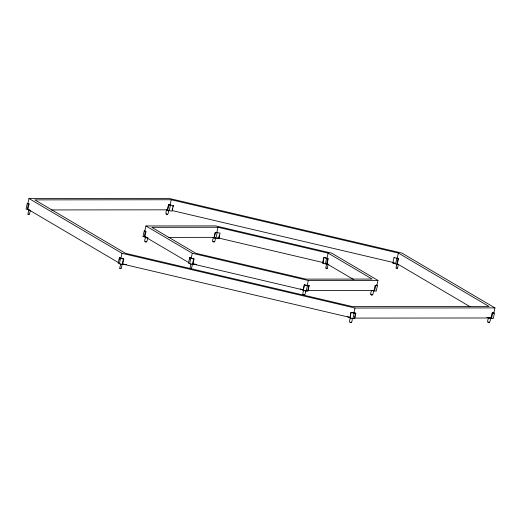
<?xml version="1.0" encoding="UTF-8"?>
<svg xmlns="http://www.w3.org/2000/svg" width="521" height="521" viewBox="0 0 521 521"><rect width="100%" height="100%" fill="white"/><g stroke="black" fill="none" stroke-linecap="round" stroke-linejoin="round"><path stroke-width="0.78" d="M28.427 203.405L27.274 203.405L26.05 208.941L30.316 210.347M27.776 203.926L28.974 198.508L168.915 198.377L401.899 253.076L494.95 307.898L493.752 313.323M27.196 209.618L28.421 204.076L27.274 203.405M27.893 209.247L29.007 204.212L27.86 203.542L29.007 203.542M30.231 210.888L29.437 214.489L27.932 214.196L28.863 209.846M124.07 264.069L122.663 264.075L123.777 259.035L119.42 257.693L118.189 263.229L122.201 264.577L126.414 264.57M119.289 259.849L119.771 257.693M119.335 263.906L120.559 258.364L119.42 257.693M120.826 258.755L122.031 253.33L28.974 198.508M123.777 259.035L123.425 259.035L121.178 268.641L119.745 268.269L120.696 263.952M148.062 237.993L143.021 236.404L144.245 230.862L145.978 231.676L144.858 236.71L146.323 237.055M144.747 231.389L145.945 225.964L215.629 225.899L331.643 253.141L377.979 280.441L376.781 285.86M144.161 237.075L145.392 231.539M147.358 237.635C148.14 244.134 142.409 242.903 145.828 237.302M168.537 210.048C169.325 216.547 163.594 215.329 167.007 209.729M167.436 209.852L168.557 204.818L173.343 205.606L172.112 211.142L167.573 210.497L166.394 209.826M167.573 210.497L168.557 204.818M170.048 205.176L171.246 199.751L398.389 253.076L489.102 306.524L352.678 306.648L125.541 253.323L34.829 199.875L171.246 199.751M169.24 210.477L170.471 204.942L168.797 204.955M172.138 209.781L172.458 208.341M172.777 206.902L173.343 205.606M195.023 264.004L192.913 264.01L194.033 258.976L189.67 257.628L188.446 263.164L192.451 264.512L196.664 264.512M189.703 259.067L190.022 257.628M189.585 263.841L190.816 258.299L189.67 257.628M191.083 258.69L192.282 253.265L145.945 225.964M194.033 258.976L193.682 258.976L191.428 268.575L189.996 268.204L190.953 263.893M215.277 237.576C216.065 244.075 210.328 242.858 213.747 237.257M214.177 237.381L215.29 232.346L220.077 233.134L218.853 238.67L214.307 238.025L213.135 237.355M214.307 238.025L215.29 232.346M216.762 232.698L217.967 227.28L328.132 253.141L372.131 279.067L305.964 279.126L195.792 253.265L151.793 227.338L217.967 227.28M215.981 238.006L217.205 232.47L215.538 232.49M218.716 238.032L219.354 235.153M303.202 289.897L304.323 284.863L309.135 285.671L307.911 291.213L303.326 290.542L300.526 288.888M303.326 290.542L304.323 284.863M305.462 290.738C306.244 297.244 300.506 296.006 303.932 290.412M307.097 285.925L308.302 280.5L377.979 280.441M306.192 291.213L307.416 285.677L309.135 285.671M307.787 290.575L308.901 285.534M327.989 264.388L326.582 264.388L322.577 263.046L323.801 257.504L328.158 258.852L327.045 263.887M323.04 262.538L323.834 258.944M325.436 263.717L326.667 258.175L323.801 257.504M326.934 258.566L328.132 253.141M328.197 264.095L327.24 268.413L325.736 268.12L327.807 258.852L326.667 258.175M349.917 317.426L351.037 312.392L355.856 313.199L354.625 318.735L350.04 318.064L347.24 316.416M350.04 318.064L351.037 312.392M352.176 318.266C352.958 324.765 347.22 323.534 350.646 317.94M353.811 313.447L355.016 308.028L494.95 307.898M352.906 318.741L354.13 313.199L355.856 313.199M354.501 318.097L355.459 313.779M373.316 290.679C374.098 297.185 368.36 295.948 371.786 290.353M374.032 290.51L375.146 285.475L376.865 285.475M374.501 291.154L375.732 285.612L377.451 285.612L376.221 291.148L371.382 290.418M398.239 264.323L396.839 264.329L392.827 262.981L394.058 257.439L394.404 257.439M395.693 263.652L396.917 258.116L398.415 258.787L397.302 263.821M397.184 258.501L398.389 253.076M398.291 264.753L397.49 268.348L395.993 268.061L398.064 258.787M490.287 318.142C491.069 324.642 485.331 323.411 488.757 317.81M493.836 312.932L492.117 312.939L490.997 317.973L489.538 317.628M491.472 318.611L492.697 313.075L494.422 313.075L493.192 318.611L486.796 317.517M166.056 214.04L167.58 214.365M212.789 241.568L214.32 241.894M27.906 214.164L28.857 214.248M119.745 268.269L120.696 268.354M144.877 241.62L146.401 241.946M189.996 268.204L191.526 268.53M302.975 294.73L304.505 295.055M370.828 294.671L372.359 294.997M487.799 322.128L488.353 322.128M51.273 209.93L167.391 209.826M143.021 236.404L144.167 236.404M168.928 237.394L214.118 237.348M327.807 258.852L328.158 258.852M322.577 263.046L323.977 263.046M392.827 262.981L394.938 262.981M307.69 290.575L374.13 290.51M354.41 318.097L491.909 317.973M326.081 268.055L327.24 268.413M350.06 322.225L351.219 322.584M394.058 257.439L398.415 258.787M172.184 210.569L392.99 262.408M396.715 268.055L397.49 268.348M218.879 238.09L322.753 262.473M28.421 204.076L29.007 204.212M375.146 285.475L375.732 285.612M492.117 312.939L492.697 313.075M192.282 253.265L308.302 280.5M190.816 258.299L193.682 258.976M304.551 285L307.416 285.677M192.418 263.893L303.697 290.015M122.031 253.33L355.016 308.028M120.559 258.364L123.425 259.035M351.271 312.528L354.13 313.199M122.174 263.958L350.405 317.536M488.75 322.212L489.33 322.453M217.088 237.667L218.853 238.67M397.549 263.971L470.124 306.732M376.305 284.935L377.451 285.612M326.602 263.626L353.837 279.673M144.831 230.998L145.978 231.676M144.408 236.443L188.667 262.519M27.444 208.986L118.397 262.577"/></g></svg>
